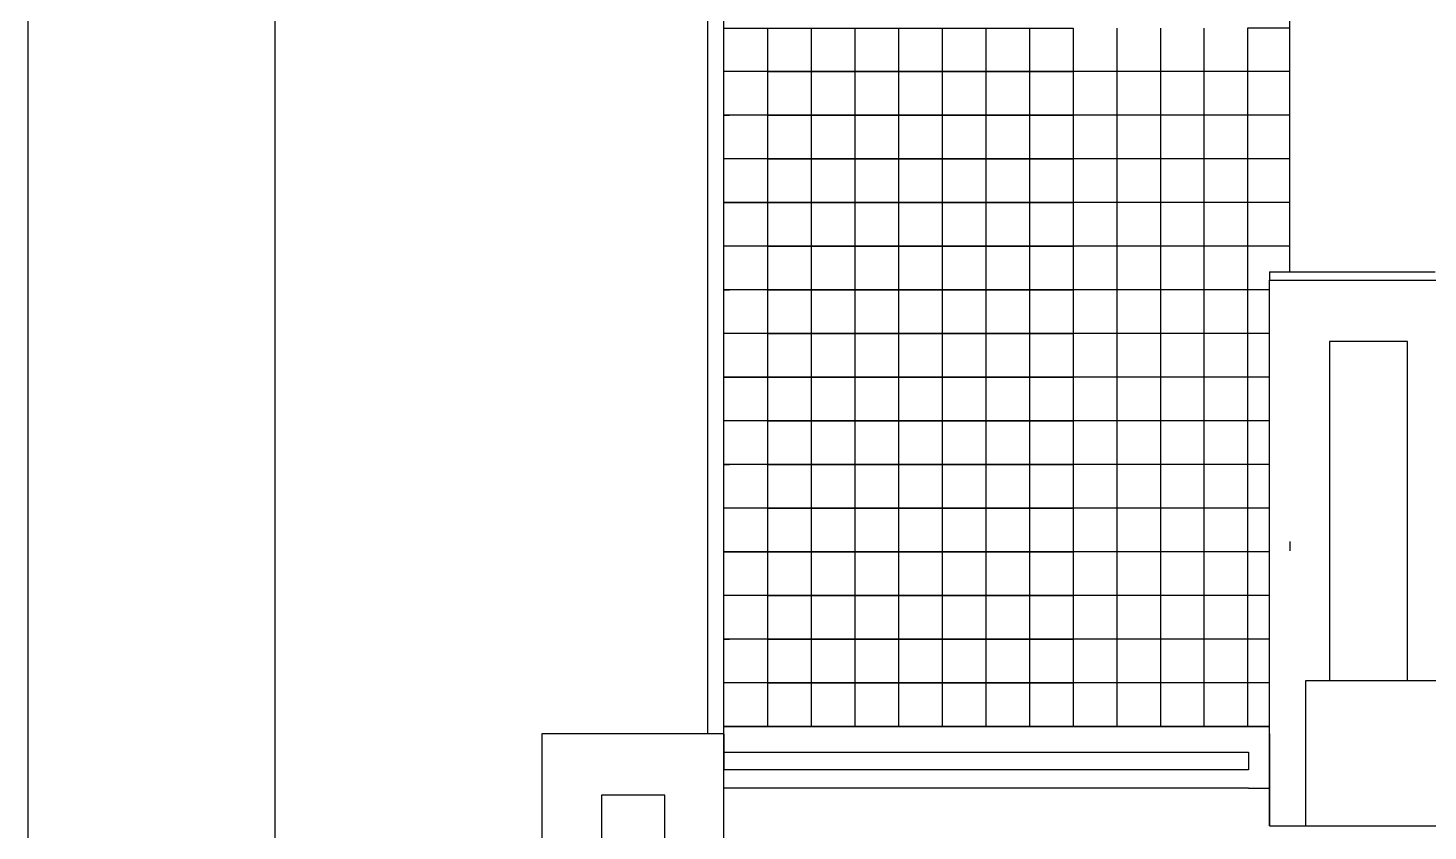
# Model space of a CAD drawing. Header units: millimetres. Extents: x 2377 to 4712, y -254 to 3188.
# Drawn here: x 3295.4 to 3380.7, y 1360.7 to 1409.5 of the extents above; entities that cross this region are included whole.
import ezdxf

# ---------------------------------------------------------------- set-up
doc = ezdxf.new("R2010")
doc.units = ezdxf.units.MM

msp = doc.modelspace()

# ---------------------------------------------------------------- linework, layer by layer
at = {"transparency": 33554687}
for p, q in [((3295.438, 1594.219), (3295.438, 1297.219)), ((3310.488, 1317.219), (3310.488, 1579.219)), ((3337.809, 1366.578), (3337.809, 1550.42)), ((3336.84, 1366.578), (3336.84, 1523.841)), ((3337.809, 1366.578), (3337.809, 1523.841)), ((3372.262, 1446.759), (3372.262, 1394.695)), ((3337.809, 1409.548), (3340.467, 1409.548)), ((3340.467, 1409.548), (3340.467, 1406.89)), ((3340.467, 1409.548), (3343.125, 1409.548)), ((3343.125, 1409.548), (3343.125, 1406.89)), ((3343.125, 1409.548), (3345.783, 1409.548)), ((3345.783, 1409.548), (3345.783, 1406.89)), ((3345.783, 1409.548), (3348.441, 1409.548)), ((3348.441, 1409.548), (3348.441, 1406.89)), ((3348.441, 1409.548), (3351.099, 1409.548)), ((3351.099, 1409.548), (3351.099, 1406.89)), ((3351.099, 1409.548), (3353.757, 1409.548)), ((3353.757, 1409.548), (3353.757, 1406.89)), ((3353.757, 1409.548), (3356.415, 1409.548)), ((3356.415, 1409.548), (3356.415, 1406.89)), ((3356.415, 1409.548), (3359.073, 1409.548)), ((3359.073, 1409.548), (3359.073, 1406.89)), ((3361.731, 1409.548), (3361.731, 1406.89)), ((3364.389, 1409.548), (3364.389, 1406.89)), ((3367.046, 1409.548), (3367.046, 1406.89)), ((3369.704, 1409.548), (3369.704, 1406.89)), ((3372.279, 1409.548), (3369.704, 1409.548)), ((3340.467, 1406.89), (3337.809, 1406.89)), ((3343.125, 1406.89), (3340.467, 1406.89)), ((3340.467, 1406.89), (3340.467, 1404.232)), ((3340.467, 1406.89), (3343.125, 1406.89)), ((3345.783, 1406.89), (3343.125, 1406.89)), ((3343.125, 1406.89), (3343.125, 1404.232)), ((3343.125, 1406.89), (3345.783, 1406.89)), ((3348.441, 1406.89), (3345.783, 1406.89)), ((3345.783, 1406.89), (3345.783, 1404.232)), ((3345.783, 1406.89), (3348.441, 1406.89)), ((3351.099, 1406.89), (3348.441, 1406.89)), ((3348.441, 1406.89), (3348.441, 1404.232)), ((3348.441, 1406.89), (3351.099, 1406.89)), ((3353.757, 1406.89), (3351.099, 1406.89)), ((3351.099, 1406.89), (3351.099, 1404.232)), ((3351.099, 1406.89), (3353.757, 1406.89)), ((3356.415, 1406.89), (3353.757, 1406.89)), ((3353.757, 1406.89), (3353.757, 1404.232)), ((3353.757, 1406.89), (3356.415, 1406.89)), ((3359.073, 1406.89), (3356.415, 1406.89)), ((3356.415, 1406.89), (3356.415, 1404.232)), ((3356.415, 1406.89), (3359.073, 1406.89)), ((3361.731, 1406.89), (3359.073, 1406.89)), ((3359.073, 1406.89), (3359.073, 1404.232)), ((3364.389, 1406.89), (3361.731, 1406.89)), ((3361.731, 1406.89), (3361.731, 1404.232)), ((3367.046, 1406.89), (3364.389, 1406.89)), ((3364.389, 1406.89), (3364.389, 1404.232)), ((3369.704, 1406.89), (3367.046, 1406.89)), ((3367.046, 1406.89), (3367.046, 1404.232)), ((3369.704, 1406.89), (3369.704, 1404.232)), ((3372.279, 1406.89), (3369.704, 1406.89)), ((3337.809, 1404.232), (3338.147, 1404.232)), ((3340.467, 1404.232), (3337.809, 1404.232)), ((3343.125, 1404.232), (3340.467, 1404.232)), ((3340.467, 1404.232), (3340.467, 1401.574)), ((3340.467, 1404.232), (3343.125, 1404.232)), ((3345.783, 1404.232), (3343.125, 1404.232)), ((3343.125, 1404.232), (3343.125, 1401.574)), ((3343.125, 1404.232), (3345.783, 1404.232)), ((3348.441, 1404.232), (3345.783, 1404.232)), ((3345.783, 1404.232), (3345.783, 1401.574)), ((3345.783, 1404.232), (3348.441, 1404.232)), ((3351.099, 1404.232), (3348.441, 1404.232)), ((3348.441, 1404.232), (3348.441, 1401.574)), ((3348.441, 1404.232), (3351.099, 1404.232)), ((3353.757, 1404.232), (3351.099, 1404.232)), ((3351.099, 1404.232), (3351.099, 1401.574)), ((3351.099, 1404.232), (3353.757, 1404.232)), ((3356.415, 1404.232), (3353.757, 1404.232)), ((3353.757, 1404.232), (3353.757, 1401.574)), ((3353.757, 1404.232), (3356.415, 1404.232)), ((3359.073, 1404.232), (3356.415, 1404.232)), ((3356.415, 1404.232), (3356.415, 1401.574)), ((3356.415, 1404.232), (3359.073, 1404.232)), ((3361.731, 1404.232), (3359.073, 1404.232)), ((3359.073, 1404.232), (3359.073, 1401.574)), ((3364.389, 1404.232), (3361.731, 1404.232)), ((3361.731, 1404.232), (3361.731, 1401.574)), ((3367.046, 1404.232), (3364.389, 1404.232)), ((3364.389, 1404.232), (3364.389, 1401.574)), ((3369.704, 1404.232), (3367.046, 1404.232)), ((3367.046, 1404.232), (3367.046, 1401.574)), ((3369.704, 1404.232), (3369.704, 1401.574)), ((3372.279, 1404.232), (3369.704, 1404.232)), ((3340.467, 1401.574), (3337.809, 1401.574)), ((3343.125, 1401.574), (3340.467, 1401.574)), ((3340.467, 1401.574), (3340.467, 1398.916)), ((3340.467, 1401.574), (3343.125, 1401.574)), ((3345.783, 1401.574), (3343.125, 1401.574)), ((3343.125, 1401.574), (3343.125, 1398.916)), ((3343.125, 1401.574), (3345.783, 1401.574)), ((3348.441, 1401.574), (3345.783, 1401.574)), ((3345.783, 1401.574), (3345.783, 1398.916)), ((3345.783, 1401.574), (3348.441, 1401.574)), ((3351.099, 1401.574), (3348.441, 1401.574)), ((3348.441, 1401.574), (3348.441, 1398.916)), ((3348.441, 1401.574), (3351.099, 1401.574)), ((3353.757, 1401.574), (3351.099, 1401.574)), ((3351.099, 1401.574), (3351.099, 1398.916)), ((3351.099, 1401.574), (3353.757, 1401.574)), ((3356.415, 1401.574), (3353.757, 1401.574)), ((3353.757, 1401.574), (3353.757, 1398.916)), ((3353.757, 1401.574), (3356.415, 1401.574)), ((3359.073, 1401.574), (3356.415, 1401.574)), ((3356.415, 1401.574), (3356.415, 1398.916)), ((3356.415, 1401.574), (3359.073, 1401.574)), ((3361.731, 1401.574), (3359.073, 1401.574)), ((3359.073, 1401.574), (3359.073, 1398.916)), ((3364.389, 1401.574), (3361.731, 1401.574)), ((3361.731, 1401.574), (3361.731, 1398.916)), ((3367.046, 1401.574), (3364.389, 1401.574)), ((3364.389, 1401.574), (3364.389, 1398.916)), ((3369.704, 1401.574), (3367.046, 1401.574)), ((3367.046, 1401.574), (3367.046, 1398.916)), ((3369.704, 1401.574), (3369.704, 1398.916)), ((3372.279, 1401.574), (3369.704, 1401.574)), ((3340.467, 1398.916), (3337.809, 1398.916)), ((3337.809, 1398.916), (3340.467, 1398.916)), ((3343.125, 1398.916), (3340.467, 1398.916)), ((3340.467, 1398.916), (3340.467, 1396.258)), ((3340.467, 1398.916), (3343.125, 1398.916)), ((3345.783, 1398.916), (3343.125, 1398.916)), ((3343.125, 1398.916), (3343.125, 1396.258)), ((3343.125, 1398.916), (3345.783, 1398.916)), ((3348.441, 1398.916), (3345.783, 1398.916)), ((3345.783, 1398.916), (3345.783, 1396.258)), ((3345.783, 1398.916), (3348.441, 1398.916)), ((3351.099, 1398.916), (3348.441, 1398.916)), ((3348.441, 1398.916), (3348.441, 1396.258)), ((3348.441, 1398.916), (3351.099, 1398.916)), ((3353.757, 1398.916), (3351.099, 1398.916)), ((3351.099, 1398.916), (3351.099, 1396.258)), ((3351.099, 1398.916), (3353.757, 1398.916)), ((3356.415, 1398.916), (3353.757, 1398.916)), ((3353.757, 1398.916), (3353.757, 1396.258)), ((3353.757, 1398.916), (3356.415, 1398.916)), ((3359.073, 1398.916), (3356.415, 1398.916)), ((3356.415, 1398.916), (3356.415, 1396.258)), ((3356.415, 1398.916), (3359.073, 1398.916)), ((3361.731, 1398.916), (3359.073, 1398.916)), ((3359.073, 1398.916), (3359.073, 1396.258)), ((3364.389, 1398.916), (3361.731, 1398.916)), ((3361.731, 1398.916), (3361.731, 1396.258)), ((3367.046, 1398.916), (3364.389, 1398.916)), ((3364.389, 1398.916), (3364.389, 1396.258)), ((3369.704, 1398.916), (3367.046, 1398.916)), ((3367.046, 1398.916), (3367.046, 1396.258)), ((3369.704, 1398.916), (3369.704, 1396.258)), ((3372.279, 1398.916), (3369.704, 1398.916)), ((3340.467, 1396.258), (3337.809, 1396.258)), ((3343.125, 1396.258), (3340.467, 1396.258)), ((3340.467, 1396.258), (3340.467, 1393.6)), ((3340.467, 1396.258), (3343.125, 1396.258)), ((3345.783, 1396.258), (3343.125, 1396.258)), ((3343.125, 1396.258), (3343.125, 1393.6)), ((3343.125, 1396.258), (3345.783, 1396.258)), ((3348.441, 1396.258), (3345.783, 1396.258)), ((3345.783, 1396.258), (3345.783, 1393.6)), ((3345.783, 1396.258), (3348.441, 1396.258)), ((3351.099, 1396.258), (3348.441, 1396.258)), ((3348.441, 1396.258), (3348.441, 1393.6)), ((3348.441, 1396.258), (3351.099, 1396.258)), ((3353.757, 1396.258), (3351.099, 1396.258)), ((3351.099, 1396.258), (3351.099, 1393.6)), ((3351.099, 1396.258), (3353.757, 1396.258)), ((3356.415, 1396.258), (3353.757, 1396.258)), ((3353.757, 1396.258), (3353.757, 1393.6)), ((3353.757, 1396.258), (3356.415, 1396.258)), ((3359.073, 1396.258), (3356.415, 1396.258)), ((3356.415, 1396.258), (3356.415, 1393.6)), ((3356.415, 1396.258), (3359.073, 1396.258)), ((3361.731, 1396.258), (3359.073, 1396.258)), ((3359.073, 1396.258), (3359.073, 1393.6)), ((3364.389, 1396.258), (3361.731, 1396.258)), ((3361.731, 1396.258), (3361.731, 1393.6)), ((3367.046, 1396.258), (3364.389, 1396.258)), ((3364.389, 1396.258), (3364.389, 1393.6)), ((3369.704, 1396.258), (3367.046, 1396.258)), ((3367.046, 1396.258), (3367.046, 1393.6)), ((3369.704, 1396.258), (3369.704, 1393.6)), ((3372.279, 1396.258), (3369.704, 1396.258)), ((3371.033, 1394.695), (3381.122, 1394.695)), ((3371.033, 1394.695), (3371.033, 1394.194)), ((3371.033, 1360.97), (3371.033, 1394.194)), ((3371.033, 1394.194), (3382.108, 1394.194)), ((3371.033, 1394.194), (3382.112, 1394.194)), ((3337.809, 1393.6), (3338.147, 1393.6)), ((3340.467, 1393.6), (3337.809, 1393.6)), ((3343.125, 1393.6), (3340.467, 1393.6)), ((3340.467, 1393.6), (3340.467, 1390.942)), ((3340.467, 1393.6), (3343.125, 1393.6)), ((3345.783, 1393.6), (3343.125, 1393.6)), ((3343.125, 1393.6), (3343.125, 1390.942)), ((3343.125, 1393.6), (3345.783, 1393.6)), ((3348.441, 1393.6), (3345.783, 1393.6)), ((3345.783, 1393.6), (3345.783, 1390.942)), ((3345.783, 1393.6), (3348.441, 1393.6)), ((3351.099, 1393.6), (3348.441, 1393.6)), ((3348.441, 1393.6), (3348.441, 1390.942)), ((3348.441, 1393.6), (3351.099, 1393.6)), ((3353.757, 1393.6), (3351.099, 1393.6)), ((3351.099, 1393.6), (3351.099, 1390.942)), ((3351.099, 1393.6), (3353.757, 1393.6)), ((3356.415, 1393.6), (3353.757, 1393.6)), ((3353.757, 1393.6), (3353.757, 1390.942)), ((3353.757, 1393.6), (3356.415, 1393.6)), ((3359.073, 1393.6), (3356.415, 1393.6)), ((3356.415, 1393.6), (3356.415, 1390.942)), ((3356.415, 1393.6), (3359.073, 1393.6)), ((3361.731, 1393.6), (3359.073, 1393.6)), ((3359.073, 1393.6), (3359.073, 1390.942)), ((3364.389, 1393.6), (3361.731, 1393.6)), ((3361.731, 1393.6), (3361.731, 1390.942)), ((3367.046, 1393.6), (3364.389, 1393.6)), ((3364.389, 1393.6), (3364.389, 1390.942)), ((3369.704, 1393.6), (3367.046, 1393.6)), ((3367.046, 1393.6), (3367.046, 1390.942)), ((3371.033, 1393.6), (3369.704, 1393.6)), ((3369.704, 1393.6), (3369.704, 1390.942)), ((3340.467, 1390.942), (3337.809, 1390.942)), ((3343.125, 1390.942), (3340.467, 1390.942)), ((3340.467, 1390.942), (3340.467, 1388.284)), ((3340.467, 1390.942), (3343.125, 1390.942)), ((3345.783, 1390.942), (3343.125, 1390.942)), ((3343.125, 1390.942), (3343.125, 1388.284)), ((3343.125, 1390.942), (3345.783, 1390.942)), ((3348.441, 1390.942), (3345.783, 1390.942)), ((3345.783, 1390.942), (3345.783, 1388.284)), ((3345.783, 1390.942), (3348.441, 1390.942)), ((3351.099, 1390.942), (3348.441, 1390.942)), ((3348.441, 1390.942), (3348.441, 1388.284)), ((3348.441, 1390.942), (3351.099, 1390.942)), ((3353.757, 1390.942), (3351.099, 1390.942)), ((3351.099, 1390.942), (3351.099, 1388.284)), ((3351.099, 1390.942), (3353.757, 1390.942)), ((3356.415, 1390.942), (3353.757, 1390.942)), ((3353.757, 1390.942), (3353.757, 1388.284)), ((3353.757, 1390.942), (3356.415, 1390.942)), ((3359.073, 1390.942), (3356.415, 1390.942)), ((3356.415, 1390.942), (3356.415, 1388.284)), ((3356.415, 1390.942), (3359.073, 1390.942)), ((3361.731, 1390.942), (3359.073, 1390.942)), ((3359.073, 1390.942), (3359.073, 1388.284)), ((3364.389, 1390.942), (3361.731, 1390.942)), ((3361.731, 1390.942), (3361.731, 1388.284)), ((3367.046, 1390.942), (3364.389, 1390.942)), ((3364.389, 1390.942), (3364.389, 1388.284)), ((3369.704, 1390.942), (3367.046, 1390.942)), ((3367.046, 1390.942), (3367.046, 1388.284)), ((3371.033, 1390.942), (3369.704, 1390.942)), ((3369.704, 1390.942), (3369.704, 1388.284)), ((3379.446, 1390.46), (3374.696, 1390.46)), ((3374.696, 1390.46), (3374.696, 1369.83)), ((3379.446, 1369.83), (3379.446, 1390.46)), ((3340.467, 1388.284), (3337.809, 1388.284)), ((3337.809, 1388.284), (3340.467, 1388.284)), ((3343.125, 1388.284), (3340.467, 1388.284)), ((3340.467, 1388.284), (3340.467, 1385.626)), ((3340.467, 1388.284), (3343.125, 1388.284)), ((3345.783, 1388.284), (3343.125, 1388.284)), ((3343.125, 1388.284), (3343.125, 1385.626)), ((3343.125, 1388.284), (3345.783, 1388.284)), ((3348.441, 1388.284), (3345.783, 1388.284)), ((3345.783, 1388.284), (3345.783, 1385.626)), ((3345.783, 1388.284), (3348.441, 1388.284)), ((3351.099, 1388.284), (3348.441, 1388.284)), ((3348.441, 1388.284), (3348.441, 1385.626)), ((3348.441, 1388.284), (3351.099, 1388.284)), ((3353.757, 1388.284), (3351.099, 1388.284)), ((3351.099, 1388.284), (3351.099, 1385.626)), ((3351.099, 1388.284), (3353.757, 1388.284)), ((3356.415, 1388.284), (3353.757, 1388.284)), ((3353.757, 1388.284), (3353.757, 1385.626)), ((3353.757, 1388.284), (3356.415, 1388.284)), ((3359.073, 1388.284), (3356.415, 1388.284)), ((3356.415, 1388.284), (3356.415, 1385.626)), ((3356.415, 1388.284), (3359.073, 1388.284)), ((3361.731, 1388.284), (3359.073, 1388.284)), ((3359.073, 1388.284), (3359.073, 1385.626)), ((3364.389, 1388.284), (3361.731, 1388.284)), ((3361.731, 1388.284), (3361.731, 1385.626)), ((3367.046, 1388.284), (3364.389, 1388.284)), ((3364.389, 1388.284), (3364.389, 1385.626)), ((3369.704, 1388.284), (3367.046, 1388.284)), ((3367.046, 1388.284), (3367.046, 1385.626)), ((3371.033, 1388.284), (3369.704, 1388.284)), ((3369.704, 1388.284), (3369.704, 1385.626)), ((3340.467, 1385.626), (3337.809, 1385.626)), ((3343.125, 1385.626), (3340.467, 1385.626)), ((3340.467, 1385.626), (3340.467, 1382.968)), ((3340.467, 1385.626), (3343.125, 1385.626)), ((3345.783, 1385.626), (3343.125, 1385.626)), ((3343.125, 1385.626), (3343.125, 1382.968)), ((3343.125, 1385.626), (3345.783, 1385.626)), ((3348.441, 1385.626), (3345.783, 1385.626)), ((3345.783, 1385.626), (3345.783, 1382.968)), ((3345.783, 1385.626), (3348.441, 1385.626)), ((3351.099, 1385.626), (3348.441, 1385.626)), ((3348.441, 1385.626), (3348.441, 1382.968)), ((3348.441, 1385.626), (3351.099, 1385.626)), ((3353.757, 1385.626), (3351.099, 1385.626)), ((3351.099, 1385.626), (3351.099, 1382.968)), ((3351.099, 1385.626), (3353.757, 1385.626)), ((3356.415, 1385.626), (3353.757, 1385.626)), ((3353.757, 1385.626), (3353.757, 1382.968)), ((3353.757, 1385.626), (3356.415, 1385.626)), ((3359.073, 1385.626), (3356.415, 1385.626)), ((3356.415, 1385.626), (3356.415, 1382.968)), ((3356.415, 1385.626), (3359.073, 1385.626)), ((3361.731, 1385.626), (3359.073, 1385.626)), ((3359.073, 1385.626), (3359.073, 1382.968)), ((3364.389, 1385.626), (3361.731, 1385.626)), ((3361.731, 1385.626), (3361.731, 1382.968)), ((3367.046, 1385.626), (3364.389, 1385.626)), ((3364.389, 1385.626), (3364.389, 1382.968)), ((3369.704, 1385.626), (3367.046, 1385.626)), ((3367.046, 1385.626), (3367.046, 1382.968)), ((3371.033, 1385.626), (3369.704, 1385.626)), ((3369.704, 1385.626), (3369.704, 1382.968)), ((3337.809, 1382.968), (3338.147, 1382.968)), ((3340.467, 1382.968), (3337.809, 1382.968)), ((3343.125, 1382.968), (3340.467, 1382.968)), ((3340.467, 1382.968), (3340.467, 1380.31)), ((3340.467, 1382.968), (3343.125, 1382.968)), ((3345.783, 1382.968), (3343.125, 1382.968)), ((3343.125, 1382.968), (3343.125, 1380.31)), ((3343.125, 1382.968), (3345.783, 1382.968)), ((3348.441, 1382.968), (3345.783, 1382.968)), ((3345.783, 1382.968), (3345.783, 1380.31)), ((3345.783, 1382.968), (3348.441, 1382.968)), ((3351.099, 1382.968), (3348.441, 1382.968)), ((3348.441, 1382.968), (3348.441, 1380.31)), ((3348.441, 1382.968), (3351.099, 1382.968)), ((3353.757, 1382.968), (3351.099, 1382.968)), ((3351.099, 1382.968), (3351.099, 1380.31)), ((3351.099, 1382.968), (3353.757, 1382.968)), ((3356.415, 1382.968), (3353.757, 1382.968)), ((3353.757, 1382.968), (3353.757, 1380.31)), ((3353.757, 1382.968), (3356.415, 1382.968)), ((3359.073, 1382.968), (3356.415, 1382.968)), ((3356.415, 1382.968), (3356.415, 1380.31)), ((3356.415, 1382.968), (3359.073, 1382.968)), ((3361.731, 1382.968), (3359.073, 1382.968)), ((3359.073, 1382.968), (3359.073, 1380.31)), ((3364.389, 1382.968), (3361.731, 1382.968)), ((3361.731, 1382.968), (3361.731, 1380.31)), ((3367.046, 1382.968), (3364.389, 1382.968)), ((3364.389, 1382.968), (3364.389, 1380.31)), ((3369.704, 1382.968), (3367.046, 1382.968)), ((3367.046, 1382.968), (3367.046, 1380.31)), ((3371.033, 1382.968), (3369.704, 1382.968)), ((3369.704, 1382.968), (3369.704, 1380.31)), ((3340.467, 1380.31), (3337.809, 1380.31)), ((3343.125, 1380.31), (3340.467, 1380.31)), ((3340.467, 1380.31), (3340.467, 1377.652)), ((3340.467, 1380.31), (3343.125, 1380.31)), ((3345.783, 1380.31), (3343.125, 1380.31)), ((3343.125, 1380.31), (3343.125, 1377.652)), ((3343.125, 1380.31), (3345.783, 1380.31)), ((3348.441, 1380.31), (3345.783, 1380.31)), ((3345.783, 1380.31), (3345.783, 1377.652)), ((3345.783, 1380.31), (3348.441, 1380.31)), ((3351.099, 1380.31), (3348.441, 1380.31)), ((3348.441, 1380.31), (3348.441, 1377.652)), ((3348.441, 1380.31), (3351.099, 1380.31)), ((3353.757, 1380.31), (3351.099, 1380.31)), ((3351.099, 1380.31), (3351.099, 1377.652)), ((3351.099, 1380.31), (3353.757, 1380.31)), ((3356.415, 1380.31), (3353.757, 1380.31)), ((3353.757, 1380.31), (3353.757, 1377.652)), ((3353.757, 1380.31), (3356.415, 1380.31)), ((3359.073, 1380.31), (3356.415, 1380.31)), ((3356.415, 1380.31), (3356.415, 1377.652)), ((3356.415, 1380.31), (3359.073, 1380.31)), ((3361.731, 1380.31), (3359.073, 1380.31)), ((3359.073, 1380.31), (3359.073, 1377.652)), ((3364.389, 1380.31), (3361.731, 1380.31)), ((3361.731, 1380.31), (3361.731, 1377.652)), ((3367.046, 1380.31), (3364.389, 1380.31)), ((3364.389, 1380.31), (3364.389, 1377.652)), ((3369.704, 1380.31), (3367.046, 1380.31)), ((3367.046, 1380.31), (3367.046, 1377.652)), ((3371.033, 1380.31), (3369.704, 1380.31)), ((3369.704, 1380.31), (3369.704, 1377.652)), ((3340.467, 1377.652), (3337.809, 1377.652)), ((3337.809, 1377.652), (3340.467, 1377.652)), ((3343.125, 1377.652), (3340.467, 1377.652)), ((3340.467, 1377.652), (3340.467, 1374.994)), ((3340.467, 1377.652), (3343.125, 1377.652)), ((3345.783, 1377.652), (3343.125, 1377.652)), ((3343.125, 1377.652), (3343.125, 1374.994)), ((3343.125, 1377.652), (3345.783, 1377.652)), ((3348.441, 1377.652), (3345.783, 1377.652)), ((3345.783, 1377.652), (3345.783, 1374.994)), ((3345.783, 1377.652), (3348.441, 1377.652)), ((3351.099, 1377.652), (3348.441, 1377.652)), ((3348.441, 1377.652), (3348.441, 1374.994)), ((3348.441, 1377.652), (3351.099, 1377.652)), ((3353.757, 1377.652), (3351.099, 1377.652)), ((3351.099, 1377.652), (3351.099, 1374.994)), ((3351.099, 1377.652), (3353.757, 1377.652)), ((3356.415, 1377.652), (3353.757, 1377.652)), ((3353.757, 1377.652), (3353.757, 1374.994)), ((3353.757, 1377.652), (3356.415, 1377.652)), ((3359.073, 1377.652), (3356.415, 1377.652)), ((3356.415, 1377.652), (3356.415, 1374.994)), ((3356.415, 1377.652), (3359.073, 1377.652)), ((3361.731, 1377.652), (3359.073, 1377.652)), ((3359.073, 1377.652), (3359.073, 1374.994)), ((3364.389, 1377.652), (3361.731, 1377.652)), ((3361.731, 1377.652), (3361.731, 1374.994)), ((3367.046, 1377.652), (3364.389, 1377.652)), ((3364.389, 1377.652), (3364.389, 1374.994)), ((3369.704, 1377.652), (3367.046, 1377.652)), ((3367.046, 1377.652), (3367.046, 1374.994)), ((3371.033, 1377.652), (3369.704, 1377.652)), ((3369.704, 1377.652), (3369.704, 1374.994)), ((3372.279, 1378.292), (3372.279, 1377.721)), ((3340.467, 1374.994), (3337.809, 1374.994)), ((3343.125, 1374.994), (3340.467, 1374.994)), ((3340.467, 1374.994), (3340.467, 1372.336)), ((3340.467, 1374.994), (3343.125, 1374.994)), ((3345.783, 1374.994), (3343.125, 1374.994)), ((3343.125, 1374.994), (3343.125, 1372.336)), ((3343.125, 1374.994), (3345.783, 1374.994)), ((3348.441, 1374.994), (3345.783, 1374.994)), ((3345.783, 1374.994), (3345.783, 1372.336)), ((3345.783, 1374.994), (3348.441, 1374.994)), ((3351.099, 1374.994), (3348.441, 1374.994)), ((3348.441, 1374.994), (3348.441, 1372.336)), ((3348.441, 1374.994), (3351.099, 1374.994)), ((3353.757, 1374.994), (3351.099, 1374.994)), ((3351.099, 1374.994), (3351.099, 1372.336)), ((3351.099, 1374.994), (3353.757, 1374.994)), ((3356.415, 1374.994), (3353.757, 1374.994)), ((3353.757, 1374.994), (3353.757, 1372.336)), ((3353.757, 1374.994), (3356.415, 1374.994)), ((3359.073, 1374.994), (3356.415, 1374.994)), ((3356.415, 1374.994), (3356.415, 1372.336)), ((3356.415, 1374.994), (3359.073, 1374.994)), ((3361.731, 1374.994), (3359.073, 1374.994)), ((3359.073, 1374.994), (3359.073, 1372.336)), ((3364.389, 1374.994), (3361.731, 1374.994)), ((3361.731, 1374.994), (3361.731, 1372.336)), ((3367.046, 1374.994), (3364.389, 1374.994)), ((3364.389, 1374.994), (3364.389, 1372.336)), ((3369.704, 1374.994), (3367.046, 1374.994)), ((3367.046, 1374.994), (3367.046, 1372.336)), ((3371.033, 1374.994), (3369.704, 1374.994)), ((3369.704, 1374.994), (3369.704, 1372.336)), ((3337.809, 1372.336), (3338.147, 1372.336)), ((3340.467, 1372.336), (3337.809, 1372.336)), ((3343.125, 1372.336), (3340.467, 1372.336)), ((3340.467, 1372.336), (3340.467, 1369.678)), ((3340.467, 1372.336), (3343.125, 1372.336)), ((3345.783, 1372.336), (3343.125, 1372.336)), ((3343.125, 1372.336), (3343.125, 1369.678)), ((3343.125, 1372.336), (3345.783, 1372.336)), ((3348.441, 1372.336), (3345.783, 1372.336)), ((3345.783, 1372.336), (3345.783, 1369.678)), ((3345.783, 1372.336), (3348.441, 1372.336)), ((3351.099, 1372.336), (3348.441, 1372.336)), ((3348.441, 1372.336), (3348.441, 1369.678)), ((3348.441, 1372.336), (3351.099, 1372.336)), ((3353.757, 1372.336), (3351.099, 1372.336)), ((3351.099, 1372.336), (3351.099, 1369.678)), ((3351.099, 1372.336), (3353.757, 1372.336)), ((3356.415, 1372.336), (3353.757, 1372.336)), ((3353.757, 1372.336), (3353.757, 1369.678)), ((3353.757, 1372.336), (3356.415, 1372.336)), ((3359.073, 1372.336), (3356.415, 1372.336)), ((3356.415, 1372.336), (3356.415, 1369.678)), ((3356.415, 1372.336), (3359.073, 1372.336)), ((3361.731, 1372.336), (3359.073, 1372.336)), ((3359.073, 1372.336), (3359.073, 1369.678)), ((3364.389, 1372.336), (3361.731, 1372.336)), ((3361.731, 1372.336), (3361.731, 1369.678)), ((3367.046, 1372.336), (3364.389, 1372.336)), ((3364.389, 1372.336), (3364.389, 1369.678)), ((3369.704, 1372.336), (3367.046, 1372.336)), ((3367.046, 1372.336), (3367.046, 1369.678)), ((3371.033, 1372.336), (3369.704, 1372.336)), ((3369.704, 1372.336), (3369.704, 1369.678)), ((3340.467, 1369.678), (3337.809, 1369.678)), ((3343.125, 1369.678), (3340.467, 1369.678)), ((3340.467, 1369.678), (3340.467, 1367.02)), ((3340.467, 1369.678), (3343.125, 1369.678)), ((3345.783, 1369.678), (3343.125, 1369.678)), ((3343.125, 1369.678), (3343.125, 1367.02)), ((3343.125, 1369.678), (3345.783, 1369.678)), ((3348.441, 1369.678), (3345.783, 1369.678)), ((3345.783, 1369.678), (3345.783, 1367.02)), ((3345.783, 1369.678), (3348.441, 1369.678)), ((3351.099, 1369.678), (3348.441, 1369.678)), ((3348.441, 1369.678), (3348.441, 1367.02)), ((3348.441, 1369.678), (3351.099, 1369.678)), ((3353.757, 1369.678), (3351.099, 1369.678)), ((3351.099, 1369.678), (3351.099, 1367.02)), ((3351.099, 1369.678), (3353.757, 1369.678)), ((3356.415, 1369.678), (3353.757, 1369.678)), ((3353.757, 1369.678), (3353.757, 1367.02)), ((3353.757, 1369.678), (3356.415, 1369.678)), ((3359.073, 1369.678), (3356.415, 1369.678)), ((3356.415, 1369.678), (3356.415, 1367.02)), ((3356.415, 1369.678), (3359.073, 1369.678)), ((3361.731, 1369.678), (3359.073, 1369.678)), ((3359.073, 1369.678), (3359.073, 1367.02)), ((3364.389, 1369.678), (3361.731, 1369.678)), ((3361.731, 1369.678), (3361.731, 1367.02)), ((3367.046, 1369.678), (3364.389, 1369.678)), ((3364.389, 1369.678), (3364.389, 1367.02)), ((3369.704, 1369.678), (3367.046, 1369.678)), ((3367.046, 1369.678), (3367.046, 1367.02)), ((3371.033, 1369.678), (3369.704, 1369.678)), ((3369.704, 1369.678), (3369.704, 1367.02)), ((3373.248, 1360.97), (3373.248, 1369.83)), ((3373.248, 1369.83), (3384.323, 1369.83)), ((3326.734, 1366.578), (3326.734, 1355.503)), ((3337.809, 1366.578), (3326.734, 1366.578)), ((3337.809, 1366.578), (3336.037, 1366.578)), ((3337.809, 1367.02), (3371.033, 1367.02)), ((3340.467, 1367.02), (3337.809, 1367.02)), ((3337.809, 1355.503), (3337.809, 1366.578)), ((3337.809, 1366.578), (3337.809, 1364.363)), ((3343.125, 1367.02), (3340.467, 1367.02)), ((3345.783, 1367.02), (3343.125, 1367.02)), ((3348.441, 1367.02), (3345.783, 1367.02)), ((3351.099, 1367.02), (3348.441, 1367.02)), ((3353.757, 1367.02), (3351.099, 1367.02)), ((3356.415, 1367.02), (3353.757, 1367.02)), ((3359.073, 1367.02), (3356.415, 1367.02)), ((3361.731, 1367.02), (3359.073, 1367.02)), ((3364.389, 1367.02), (3361.731, 1367.02)), ((3367.046, 1367.02), (3364.389, 1367.02)), ((3369.704, 1367.02), (3367.046, 1367.02)), ((3371.033, 1367.02), (3369.704, 1367.02)), ((3371.033, 1366.578), (3371.033, 1363.278)), ((3337.809, 1365.459), (3369.754, 1365.459)), ((3369.754, 1365.459), (3369.754, 1364.386)), ((3369.754, 1364.386), (3337.809, 1364.386)), ((3369.754, 1363.278), (3337.809, 1363.278)), ((3369.754, 1363.278), (3371.033, 1363.278)), ((3371.033, 1363.278), (3371.033, 1360.97)), ((3330.369, 1362.853), (3330.369, 1359.007)), ((3334.215, 1362.853), (3330.369, 1362.853)), ((3334.215, 1359.007), (3334.215, 1362.853)), ((3371.033, 1360.97), (3373.248, 1360.97)), ((3373.248, 1360.97), (3384.323, 1360.97))]:
    msp.add_line(p, q, dxfattribs=at)

doc.saveas('drawing.dxf')
